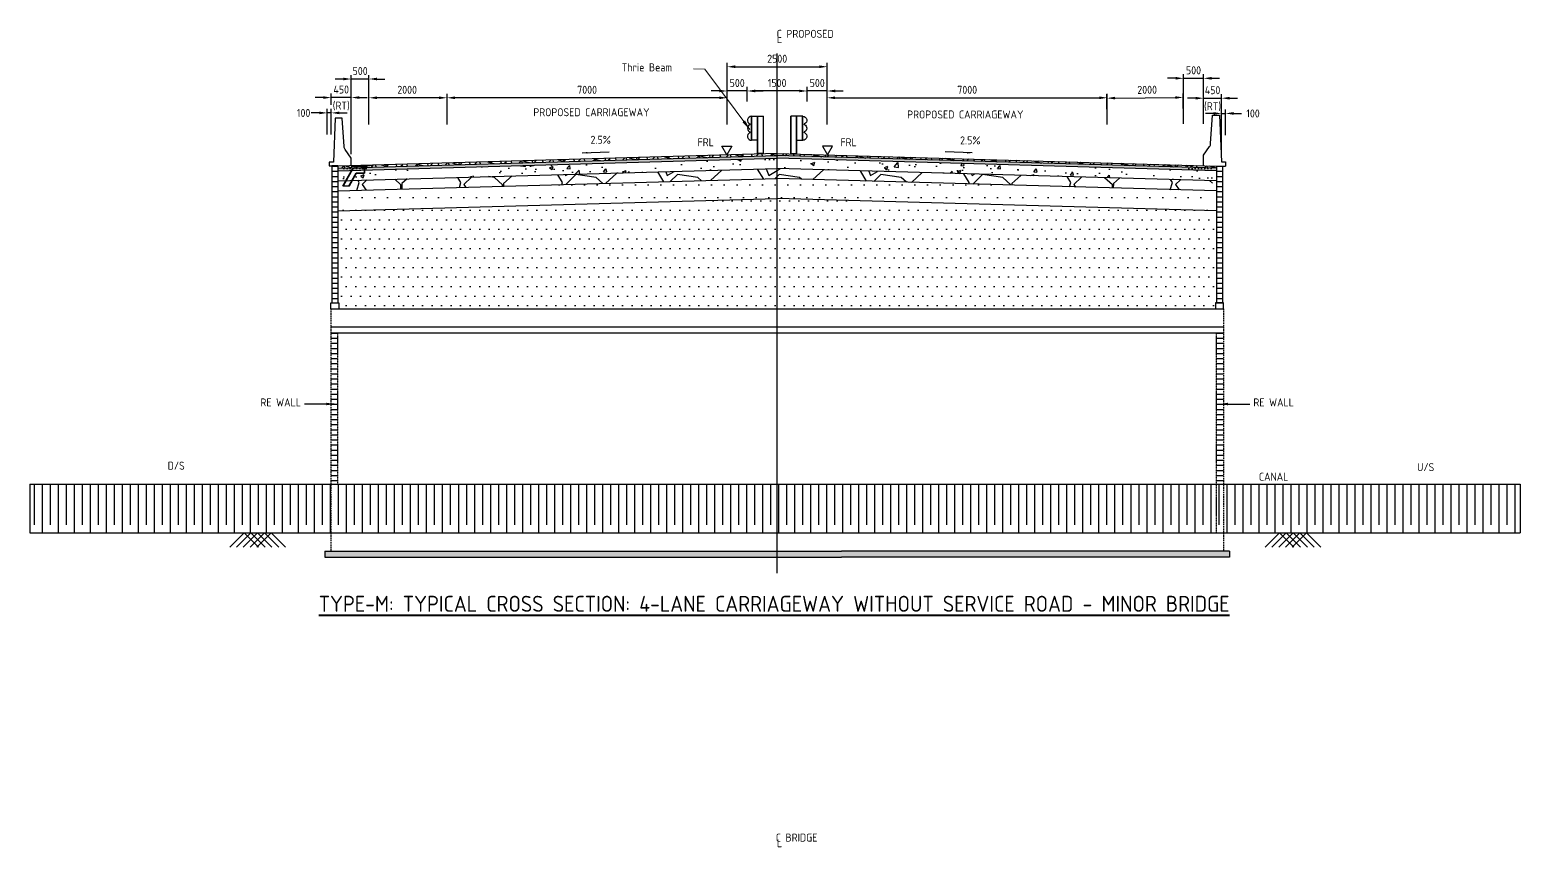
# Model space of a CAD drawing. Header units: millimetres. Extents: x 207528 to 778454, y -364692 to 101323.
# Drawn here: x 513221 to 550463, y -186195 to -165780 of the extents above; entities that cross this region are included whole.
import ezdxf
from ezdxf.enums import TextEntityAlignment as Align

# ---------------------------------------------------------------- set-up
doc = ezdxf.new("R2010")
doc.units = ezdxf.units.MM
for name, pattern in [('CENTER2', [28.575, 19.05, -3.175, 3.175, -3.175]), ('DASHED', [19.05, 12.7, -6.35]), ('HIDDEN', [0.375, 0.25, -0.125])]:
    doc.linetypes.add(name, pattern=pattern)
for name, color, linetype in [('BOX', 7, 'DASHED'), ('Dim', 253, 'Continuous'), ('Dimension', 253, 'Continuous'), ('hatch', 253, 'Continuous'), ('Structure 1', 7, 'Continuous'), ('Structure Main', 3, 'Continuous')]:
    doc.layers.add(name, color=color, linetype=linetype)
for name, color, linetype, lineweight in [('Structure', 7, 'Continuous', 30), ('Text large', 7, 'Continuous', 40), ('Text small', 1, 'Continuous', 20)]:
    doc.layers.add(name, color=color, linetype=linetype, lineweight=lineweight)
doc.styles.add('isocp 100', font='isocp.shx', dxfattribs={"height": 200})
doc.styles.add('ROMANS', font='romans')
doc.styles.add('S', font='romans.shx')
doc.styles.get("Standard").update_dxf_attribs({"font": 'arial.ttf'})
doc.dimstyles.new('ISOCP-150', dxfattribs={"dimtxt": 300, "dimasz": 300, "dimexe": 300, "dimexo": 300, "dimgap": 50, "dimtad": 1, "dimdec": 0, "dimtxsty": 'Standard', "dimcen": 1, "dimclrd": 35, "dimclre": 35, "dimclrt": 1, "dimadec": 0, "dimazin": 0, "dimtfac": 1, "dimtdec": 0, "dimtmove": 0, "dimatfit": 3, "dimfxl": 1, "dimlwd": 20, "dimlwe": 20, "dimarcsym": 0})
doc.dimstyles.new('NH30A_100', dxfattribs={"dimscale": 100, "dimtxt": 2, "dimasz": 2, "dimexe": 1, "dimexo": 1, "dimgap": 1, "dimtad": 1, "dimdec": 0, "dimdsep": 46, "dimtxsty": 'isocp 100', "dimcen": 0.5, "dimclrd": 47, "dimclre": 47, "dimclrt": 1, "dimadec": 0, "dimazin": 0, "dimtfac": 1, "dimtdec": 0, "dimtmove": 0, "dimatfit": 3, "dimfxl": 1, "dimtolj": 1, "dimtzin": 0, "dimarcsym": 0})
doc.dimstyles.new('PS', dxfattribs={"dimscale": 0, "dimtxt": 2, "dimasz": 2, "dimexe": 1, "dimexo": 1, "dimgap": 1, "dimtad": 1, "dimdec": 0, "dimzin": 0, "dimdsep": 46, "dimtxsty": 'ROMANS', "dimcen": 1, "dimdle": 1, "dimclrd": 1, "dimclre": 1, "dimclrt": 7, "dimadec": 0, "dimazin": 0, "dimtfac": 1, "dimtdec": 0, "dimtmove": 2, "dimatfit": 3, "dimfxl": 200, "dimtvp": 250, "dimtolj": 1, "dimtzin": 0, "dimarcsym": 0})
pattern_1 = [(45, (9398.8, -3341158.51), (-179.605122, 179.605122), []), (105, (9398.8, -3341158.51), (-245.34516, -65.740037), []), (165, (9398.8, -3341158.51), (-65.740037, -245.34516), [])]
pattern_2 = [(45, (456047.613, -236575.82), (42.426407, -4e-15), [25, -35]), (45, (456058.22, -236575.82), (42.426407, -4e-15), [10, -50]), (45, (456047.613, -236565.215), (42.426407, -4e-15), [10, -50])]
pattern_3 = [(50, (9398.8, -3341158.5), (910.92334, -79.69543), [95.25, -1047.75]), (355, (9398.8, -3341158.5), (-176.2171, 955.28423), [76.2, -838.20292]), (100.451445, (9474.7, -3341165.16), (734.70624, 875.58876), [80.95004, -890.45122]), (46.1842, (9398.8, -3340904.5), (1355.3952, -210.21164), [142.875, -1571.625]), (96.635558, (9511.7, -3340922), (1187.02067, 1237.1306), [121.4251, -1335.67804]), (351.18415, (9398.8, -3340904.5), (1187.0207, 1237.1306), [114.29984, -1257.29866]), (21, (9525.8, -3340968), (758.07196, -511.32599), [95.25, -1047.75]), (326, (9525.8, -3340968), (309.01014, 920.93983), [76.2, -838.2]), (71.451445, (9589, -3341010.6), (1067.0821, 409.61384), [80.95004, -890.4497]), (37.5, (9398.8, -3341158.5), (15.443016, 422.775194), [0, -828.04, 0, -850.9, 0, -841.375]), (7.5, (9398.8, -3341158.5), (334.09831, 500.902874), [0, -485.14, 0, -808.99, 0, -320.675]), (327.5, (9115.6, -3341158.5), (677.952976, -28.64372), [0, -317.5, 0, -990.6, 0, -1314.45]), (317.5, (8988.6, -3341158.5), (740.64591, 127.13246), [0, -412.75, 0, -657.86, 0, -933.45])]
pattern_4 = [(0, (457292.51, -155037.12), (39.6875, 79.375), [0, -79.375])]
pattern_5 = [(228.0127875, (11227.6, -3338618.51), (-20320.000002, -22859.999999), [341.7214, -33830.4836]), (184.969741, (10999, -3338872.51), (30479.999988, 2540.0001447), [586.4047, -58054.0489]), (132.510447, (10414.8, -3338923.31), (25400.000011, -27939.99999), [413.4815, -40934.7228]), (267.273689, (9424.2, -3339558.31), (2540.0000053, 50799.9999997), [534.0045, -52866.4374]), (292.833654, (9398.8, -3340091.71), (-12700.000001, 30479.9999996), [523.6337, -51839.8077]), (357.273689, (9602, -3340574.31), (-50799.9999997, 2540.0000053), [534.0045, -52866.4374]), (37.6942405, (10135.395, -3340599.71), (-33019.9999985, -25400.000002), [706.1937, -69913.1153]), (72.2553284, (10694.195, -3340167.91), (17780.0000048, 55879.9999985), [666.7195, -66005.2566]), (121.4295656, (10897.4, -3339532.91), (-20320.000003, 33019.9999982), [535.813, -53045.5457]), (175.236358, (10618, -3339075.71), (27940, -2540.000004), [611.7133, -29973.937]), (222.3974378, (10008.395, -3339024.914), (-30479.999999, -27940.000001), [791.078, -78316.7725]), (138.814075, (11938.8, -3339583.71), (-17779.999999, 15240.000001), [270.0045, -26730.5658]), (171.4692344, (11735.6, -3339405.91), (33020.000001, -5079.999994), [513.682, -50854.639]), (225, (11227.6, -3339329.7), (-4e-13, -2540), [359.2093, -3232.8931]), (203.19859, (11049.8, -3339024.9), (12700, 5080), [193.4413, -19150.6224]), (291.80141, (10872, -3339101.1), (-2540, 7620), [273.5656, -13404.753]), (30.963757, (10973.6, -3339355.1), (7620, 5080), [444.3197, -14366.2982]), (161.56505, (11354.6, -3339126.5), (5080, -2540), [321.2871, -7710.8981]), (16.3895403, (9398.8, -3339101.11), (25400, 7620), [450.088, -44558.8267]), (70.346176, (9830.6, -3338974.11), (-10160.000001, -27940), [377.599, -37382.2157]), (293.19859, (11354.6, -3338618.5), (-5080, 12700), [386.8801, -18957.1836]), (343.6104597, (11507, -3338974.11), (-25400.0000005, 7619.999998), [450.088, -44558.8267]), (339.443955, (9398.8, -3340675.9), (-12700, 5080), [434.0352, -21267.7343]), (294.7751406, (9805.2, -3340828.31), (-12700.000015, 27939.999993), [363.6721, -36003.5934]), (66.80141, (11380, -3341158.5), (5080, 12700), [386.8801, -18957.1836]), (17.3540246, (11532.4, -3340802.91), (-33019.999999, -10160.000002), [425.7827, -42152.376]), (69.443955, (10135.4, -3341158.5), (-5080, -12700), [217.0176, -21484.752]), (101.309932, (11227.6, -3341158.5), (-2540, 10160), [129.5146, -12821.995]), (165.963757, (11202.2, -3341031.5), (7620, -2540), [523.6337, -9949.0546]), (186.009006, (10694.2, -3340904.51), (25400, 2540.0000013), [485.267, -48041.3649]), (303.690068, (10973.6, -3339583.7), (-2540, 5080), [366.3239, -8791.7764]), (353.1572266, (11176.8, -3339888.51), (43180.0000003, -5079.9999977), [639.5568, -63316.009]), (60.945396, (11811.8, -3339964.71), (-10160, -17780), [261.5082, -25889.3923]), (90, (11938.8, -3339736), (-2540, 2540), [152.4, -2387.6]), (120.256437, (10643.4, -3340828.31), (10159.999999, -17780.000001), [352.867, -34933.9408]), (48.0127875, (10465.6, -3340523.51), (20320.000002, 22859.999999), [683.4429, -33488.7622]), (0, (10922.8, -3340015.5), (2540, 2540), [660.4, -1879.6]), (325.3048465, (11583.2, -3340015.51), (25400.00001, -17779.999986), [401.6096, -39759.3167]), (254.054604, (11913.4, -3340244.1), (-2540, -10160), [369.829, -18121.65]), (207.6459754, (11811.8, -3340599.71), (-48260.0000018, -25399.9999966), [602.1451, -59612.4644]), (175.4260787, (11278.4, -3340879.11), (-33020, 2540), [637.0295, -63065.8465])]
pattern_6 = [(0, (9398.8, -3341158.5), (158.75, 317.5), [0, -317.5])]

# ---------------------------------------------------------------- blocks, each defined once
blk = doc.blocks.new('*D584')
at = {"layer": 'Defpoints', "color": 0, "transparency": 16777216}
for p in [(523647, -167478), (523647, -168242), (530647, -168242)]:
    blk.add_point(p, dxfattribs=at)
at = {"layer": 'Text small', "color": 47, "lineweight": -2, "transparency": 16777216}
for p, q in [((523647, -168142), (523647, -167378)), ((530447, -167478), (523847, -167478)), ((530647, -168142), (530647, -167378))]:
    blk.add_line(p, q, dxfattribs=at)
at = {"layer": 'Text small', "color": 47, "transparency": 16777216}
for points in [[(523847, -167444), (523847, -167511), (523647, -167478)], [(530447, -167444), (530447, -167511), (530647, -167478)]]:
    blk.add_solid(points, dxfattribs=at)
at = {"layer": 'Text small', "color": 1, "transparency": 16777216, "insert": (527147, -167278), "char_height": 200, "attachment_point": 5, "style": 'isocp 100'}
blk.add_mtext('\\A1;7000', dxfattribs=at)
blk = doc.blocks.new('*D585')
at = {"layer": 'Defpoints', "color": 0, "transparency": 16777216}
for p in [(521696, -167478), (521696, -168242), (523647, -168242)]:
    blk.add_point(p, dxfattribs=at)
at = {"layer": 'Text small', "color": 47, "lineweight": -2, "transparency": 16777216}
for p, q in [((521696, -168142), (521696, -167378)), ((523447, -167478), (521896, -167478)), ((523647, -168142), (523647, -167378))]:
    blk.add_line(p, q, dxfattribs=at)
at = {"layer": 'Text small', "color": 47, "transparency": 16777216}
for points in [[(521896, -167444), (521896, -167511), (521696, -167478)], [(523447, -167444), (523447, -167511), (523647, -167478)]]:
    blk.add_solid(points, dxfattribs=at)
at = {"layer": 'Text small', "color": 1, "transparency": 16777216, "insert": (522650, -167278), "char_height": 200, "attachment_point": 5, "style": 'isocp 100'}
blk.add_mtext('\\A1;2000', dxfattribs=at)
blk = doc.blocks.new('*D577')
at = {"layer": 'Defpoints', "color": 0, "transparency": 16777216}
for p in [(521253, -167009), (521253, -168242, 1), (521696, -168242)]:
    blk.add_point(p, dxfattribs=at)
at = {"layer": 'Text small', "color": 47, "lineweight": -2, "transparency": 16777216}
for p, q in [((521053, -167009), (520853, -167009)), ((521253, -168142), (521253, -166909)), ((521696, -167009), (521253, -167009)), ((521696, -168142), (521696, -166909)), ((521896, -167009), (522096, -167009))]:
    blk.add_line(p, q, dxfattribs=at)
at = {"layer": 'Text small', "color": 47, "transparency": 16777216}
for points in [[(521053, -166975), (521053, -167042), (521253, -167009)], [(521896, -166975), (521896, -167042), (521696, -167009)]]:
    blk.add_solid(points, dxfattribs=at)
at = {"layer": 'Text small', "color": 1, "transparency": 16777216, "insert": (521475, -166809), "char_height": 200, "attachment_point": 5, "style": 'isocp 100'}
blk.add_mtext('\\A1;500', dxfattribs=at)
blk = doc.blocks.new('*D578')
at = {"layer": 'Defpoints', "color": 0, "transparency": 16777216}
for p in [(533147, -166702), (530647, -167373), (533147, -167373)]:
    blk.add_point(p, dxfattribs=at)
at = {"layer": 'Text small', "color": 47, "lineweight": -2, "transparency": 16777216}
for p, q in [((530647, -167273), (530647, -166602)), ((530847, -166702), (532947, -166702)), ((533147, -167273), (533147, -166602))]:
    blk.add_line(p, q, dxfattribs=at)
at = {"layer": 'Text small', "color": 47, "transparency": 16777216}
for points in [[(530847, -166668), (530847, -166735), (530647, -166702)], [(532947, -166668), (532947, -166735), (533147, -166702)]]:
    blk.add_solid(points, dxfattribs=at)
at = {"layer": 'Text small', "color": 1, "transparency": 16777216, "insert": (531897, -166502), "char_height": 200, "attachment_point": 5, "style": 'isocp 100'}
blk.add_mtext('\\A1;2500', dxfattribs=at)
blk = doc.blocks.new('*D579')
at = {"layer": 'Defpoints', "color": 0, "transparency": 16777216}
for p in [(532647, -167308), (532647, -167671), (533147, -167671)]:
    blk.add_point(p, dxfattribs=at)
at = {"layer": 'Text small', "color": 47, "lineweight": -2, "transparency": 16777216}
for p, q in [((532647, -167571), (532647, -167208)), ((533147, -167571), (533147, -167208)), ((532447, -167308), (532247, -167308)), ((533147, -167308), (532647, -167308)), ((533347, -167308), (533547, -167308))]:
    blk.add_line(p, q, dxfattribs=at)
at = {"layer": 'Text small', "color": 47, "transparency": 16777216}
for points in [[(532447, -167274), (532447, -167341), (532647, -167308)], [(533347, -167274), (533347, -167341), (533147, -167308)]]:
    blk.add_solid(points, dxfattribs=at)
at = {"layer": 'Text small', "color": 1, "transparency": 16777216, "insert": (532897, -167108), "char_height": 200, "attachment_point": 5, "style": 'isocp 100'}
blk.add_mtext('\\A1;500', dxfattribs=at)
blk = doc.blocks.new('EF')
for points in [[(1904820, 49581), (1904820, 50181)], [(1904820, 49781), (1904820, 50181)], [(1904820, 50181), (1905120, 50181)], [(1904825, 49581), (1904825, 50181)], [(1904825, 49781), (1904825, 50181)], [(1904970, 49251), (1904970, 50181)], [(1904975, 49251), (1904975, 50181)], [(1905115, 49251), (1905115, 50181)], [(1905120, 49251), (1905120, 50181)], [(1904970, 49581), (1904820, 49581)], [(1905120, 49251), (1904970, 49251)]]:
    blk.add_lwpolyline(points)
for centre, radius, start, end in [((1904820, 50081), 100, 90, 245.38), ((1904820, 49881), 100, 114.62, 245.38), ((1904774, 49981), 10, 294.62, 65.38), ((1904820, 49681), 100, 114.62, 270), ((1904774, 49781), 10, 294.62, 65.38)]:
    blk.add_arc(centre, radius, start, end)
blk = doc.blocks.new('*D580')
at = {"layer": 'Defpoints', "color": 0, "transparency": 16777216}
for p in [(530647, -167308), (530647, -167671), (531147, -167671)]:
    blk.add_point(p, dxfattribs=at)
at = {"layer": 'Text small', "color": 47, "lineweight": -2, "transparency": 16777216}
for p, q in [((530647, -167571), (530647, -167208)), ((531147, -167571), (531147, -167208)), ((530447, -167308), (530247, -167308)), ((531147, -167308), (530647, -167308)), ((531347, -167308), (531547, -167308))]:
    blk.add_line(p, q, dxfattribs=at)
at = {"layer": 'Text small', "color": 47, "transparency": 16777216}
for points in [[(530447, -167274), (530447, -167341), (530647, -167308)], [(531347, -167274), (531347, -167341), (531147, -167308)]]:
    blk.add_solid(points, dxfattribs=at)
at = {"layer": 'Text small', "color": 1, "transparency": 16777216, "insert": (530897, -167108), "char_height": 200, "attachment_point": 5, "style": 'isocp 100'}
blk.add_mtext('\\A1;500', dxfattribs=at)
blk = doc.blocks.new('*D581')
at = {"layer": 'Defpoints', "color": 0, "transparency": 16777216}
for p in [(531147, -167307), (531147, -167670), (532647, -167671)]:
    blk.add_point(p, dxfattribs=at)
at = {"layer": 'Text small', "color": 47, "lineweight": -2, "transparency": 16777216}
for p, q in [((531147, -167570), (531147, -167207)), ((532647, -167571), (532647, -167208)), ((532447, -167308), (531347, -167307))]:
    blk.add_line(p, q, dxfattribs=at)
at = {"layer": 'Text small', "color": 47, "transparency": 16777216}
for points in [[(531347, -167274), (531347, -167341), (531147, -167307)], [(532447, -167274), (532447, -167341), (532647, -167308)]]:
    blk.add_solid(points, dxfattribs=at)
at = {"layer": 'Text small', "color": 1, "transparency": 16777216, "insert": (531896, -167108), "char_height": 200, "attachment_point": 5, "rotation": 359.9727, "style": 'isocp 100'}
blk.add_mtext('\\A1;1500', dxfattribs=at)
blk = doc.blocks.new('*D582')
at = {"layer": 'Defpoints', "color": 0, "transparency": 16777216}
for p in [(540145, -167478), (533145, -168242), (540145, -168242)]:
    blk.add_point(p, dxfattribs=at)
at = {"layer": 'Text small', "color": 47, "lineweight": -2, "transparency": 16777216}
for p, q in [((533145, -168142), (533145, -167378)), ((533345, -167478), (539945, -167478)), ((540145, -168142), (540145, -167378))]:
    blk.add_line(p, q, dxfattribs=at)
at = {"layer": 'Text small', "color": 47, "transparency": 16777216}
for points in [[(533345, -167444), (533345, -167511), (533145, -167478)], [(539945, -167444), (539945, -167511), (540145, -167478)]]:
    blk.add_solid(points, dxfattribs=at)
at = {"layer": 'Text small', "color": 1, "transparency": 16777216, "insert": (536645, -167278), "char_height": 200, "attachment_point": 5, "style": 'isocp 100'}
blk.add_mtext('\\A1;7000', dxfattribs=at)
blk = doc.blocks.new('*D583')
at = {"layer": 'Defpoints', "color": 0, "transparency": 16777216}
for p in [(542042, -167469), (540145, -168242), (542050, -168225)]:
    blk.add_point(p, dxfattribs=at)
at = {"layer": 'Text small', "color": 47, "lineweight": -2, "transparency": 16777216}
for p, q in [((540144, -168142), (540137, -167387)), ((540338, -167485), (541842, -167471)), ((542049, -168125), (542041, -167369))]:
    blk.add_line(p, q, dxfattribs=at)
at = {"layer": 'Text small', "color": 47, "transparency": 16777216}
for points in [[(540338, -167452), (540338, -167519), (540138, -167487)], [(541842, -167438), (541843, -167504), (542042, -167469)]]:
    blk.add_solid(points, dxfattribs=at)
at = {"layer": 'Text small', "color": 1, "transparency": 16777216, "insert": (541141, -167278), "char_height": 200, "attachment_point": 5, "rotation": 0.5404, "style": 'isocp 100'}
blk.add_mtext('\\A1;2000', dxfattribs=at)
blk = doc.blocks.new('*D598')
at = {"layer": 'Defpoints', "color": 0, "transparency": 16777216}
for p in [(542551, -166991), (542050, -168225), (542551, -168225)]:
    blk.add_point(p, dxfattribs=at)
at = {"layer": 'Text small', "color": 47, "lineweight": -2, "transparency": 16777216}
for p, q in [((541850, -166991), (541650, -166991)), ((542050, -168125), (542050, -166891)), ((542050, -166991), (542551, -166991)), ((542551, -168125), (542551, -166891)), ((542751, -166991), (542951, -166991))]:
    blk.add_line(p, q, dxfattribs=at)
at = {"layer": 'Text small', "color": 47, "transparency": 16777216}
for points in [[(541850, -166957), (541850, -167024), (542050, -166991)], [(542751, -166957), (542751, -167024), (542551, -166991)]]:
    blk.add_solid(points, dxfattribs=at)
at = {"layer": 'Text small', "color": 1, "transparency": 16777216, "insert": (542300, -166791), "char_height": 200, "attachment_point": 5, "style": 'isocp 100'}
blk.add_mtext('\\A1;500', dxfattribs=at)
blk = doc.blocks.new('*D789')
at = {"layer": 'Defpoints', "color": 0, "transparency": 16777216}
for p in [(543000, -167488), (542551, -167935), (543000, -169071)]:
    blk.add_point(p, dxfattribs=at)
at = {"layer": 'Text small', "color": 47, "lineweight": -2, "transparency": 16777216}
for p, q in [((542351, -167488), (542151, -167488)), ((542551, -167835), (542551, -167388)), ((542551, -167488), (543000, -167488)), ((543000, -168971), (543000, -167388)), ((543200, -167488), (543400, -167488))]:
    blk.add_line(p, q, dxfattribs=at)
at = {"layer": 'Text small', "color": 47, "transparency": 16777216}
for points in [[(542351, -167455), (542351, -167522), (542551, -167488)], [(543200, -167455), (543200, -167522), (543000, -167488)]]:
    blk.add_solid(points, dxfattribs=at)
at = {"layer": 'Text small', "color": 1, "transparency": 16777216, "char_height": 200, "attachment_point": 5, "style": 'isocp 100'}
for s, insert in [('\\A1;450', (542776, -167288)), ('\\A1;(RT)', (542776, -167698))]:
    blk.add_mtext(s, dxfattribs=dict(at, insert=insert))
blk = doc.blocks.new('*D794')
at = {"layer": 'Defpoints', "color": 0, "transparency": 16777216}
for p in [(520753, -167472), (520753, -167755), (521253, -168988, -1)]:
    blk.add_point(p, dxfattribs=at)
at = {"layer": 'Text small', "color": 47, "lineweight": -2, "transparency": 16777216}
for p, q in [((520553, -167472), (520353, -167472)), ((520753, -167655), (520753, -167372)), ((521253, -167472), (520753, -167472)), ((521253, -168888), (521253, -167372)), ((521453, -167472), (521653, -167472))]:
    blk.add_line(p, q, dxfattribs=at)
at = {"layer": 'Text small', "color": 47, "transparency": 16777216}
for points in [[(520553, -167439), (520553, -167505), (520753, -167472)], [(521453, -167439), (521453, -167505), (521253, -167472)]]:
    blk.add_solid(points, dxfattribs=at)
at = {"layer": 'Text small', "color": 1, "transparency": 16777216, "char_height": 200, "attachment_point": 5, "style": 'isocp 100'}
for s, insert in [('\\A1;450', (521003, -167272)), ('\\A1;(RT)', (521003, -167682))]:
    blk.add_mtext(s, dxfattribs=dict(at, insert=insert))
blk = doc.blocks.new('*D795')
at = {"layer": 'Defpoints', "color": 0, "transparency": 16777216}
for p in [(520654, -167855), (520654, -168496), (520753, -168496)]:
    blk.add_point(p, dxfattribs=at)
at = {"layer": 'Text small', "color": 47, "lineweight": -2, "transparency": 16777216}
for p, q in [((520454, -167855), (520254, -167855)), ((520654, -168396), (520654, -167755)), ((520753, -167855), (520654, -167855)), ((520753, -168396), (520753, -167755)), ((520953, -167855), (521153, -167855))]:
    blk.add_line(p, q, dxfattribs=at)
at = {"layer": 'Text small', "color": 47, "transparency": 16777216}
for points in [[(520454, -167822), (520454, -167888), (520654, -167855)], [(520953, -167822), (520953, -167888), (520753, -167855)]]:
    blk.add_solid(points, dxfattribs=at)
at = {"layer": 'Text small', "color": 1, "transparency": 16777216, "insert": (519778, -167855), "char_height": 200, "attachment_point": 5, "style": 'isocp 100'}
blk.add_mtext('\\A1;     100', dxfattribs=at)
blk = doc.blocks.new('*D796')
at = {"layer": 'Defpoints', "color": 0, "transparency": 16777216}
for p in [(543101, -167868), (543000, -168510), (543100, -168510)]:
    blk.add_point(p, dxfattribs=at)
at = {"layer": 'Text small', "color": 47, "lineweight": -2, "transparency": 16777216}
for p, q in [((542801, -167868), (542601, -167868)), ((543000, -168410), (543001, -167768)), ((543001, -167868), (543101, -167868)), ((543100, -168410), (543101, -167768)), ((543301, -167869), (543501, -167869))]:
    blk.add_line(p, q, dxfattribs=at)
at = {"layer": 'Text small', "color": 47, "transparency": 16777216}
for points in [[(542801, -167835), (542801, -167901), (543001, -167868)], [(543301, -167835), (543301, -167902), (543101, -167868)]]:
    blk.add_solid(points, dxfattribs=at)
at = {"layer": 'Text small', "color": 1, "transparency": 16777216, "insert": (543501, -167869), "char_height": 200, "attachment_point": 5, "rotation": 359.9324, "style": 'isocp 100'}
blk.add_mtext('\\A1;     100', dxfattribs=at)

msp = doc.modelspace()

# ---------------------------------------------------------------- hatches: boundary and pattern name
h = msp.add_hatch()
h.set_pattern_fill('GOST_GLASS', color=41, scale=5)
h.set_pattern_definition(pattern_2)
h.paths.add_polyline_path([(531896, -168989.1), (531896, -168918.9), (520919.5, -169231.7), (520919.5, -169301.1)])
h = msp.add_hatch()
h.set_pattern_fill('GOST_GLASS', color=41, scale=5)
h.set_pattern_definition(pattern_2)
h.paths.add_polyline_path([(531896, -168989.1), (531896, -168918.9), (542872.5, -169232.9), (542872.5, -169302.2)])
at = {"ltscale": 0.1}
h = msp.add_hatch(dxfattribs=at)
h.set_pattern_fill('LINE', color=256, scale=40, style=0)
h.set_pattern_definition([(0, (458692.51, -90953.74), (0, 127), [])])
h.paths.add_polyline_path([(520769.5, -169178), (520769.5, -172606.9), (520919.5, -172583.5), (520919.5, -169178)])
h.paths.add_polyline_path([(520769.5, -172606.9), (520769.5, -172595.2), (520919.5, -172595.2), (520919.5, -172583.5)])
h = msp.add_hatch(dxfattribs=at)
h.set_pattern_fill('LINE', color=256, scale=40, style=0)
h.set_pattern_definition([(0, (458792.51, -90953.74), (0, 127), [])])
h.paths.add_polyline_path([(542872.5, -174538.5), (542872.5, -172595.2), (543022.5, -172595.2), (543022.5, -174561.8)], flags=17)
h.paths.add_polyline_path([(542872.5, -169178), (542872.5, -174538.5), (543022.5, -174561.8), (543022.5, -169178)])
h = msp.add_hatch(dxfattribs=at)
h.set_pattern_fill('LINE', color=256, scale=40, style=0)
h.paths.add_polyline_path([(520913.5, -173345.2), (520744.5, -173345.2), (520744.5, -177128.5), (520913.5, -177128.5)])
h = msp.add_hatch(dxfattribs=at)
h.set_pattern_fill('LINE', color=256, scale=40, style=0)
h.paths.add_polyline_path([(543047.5, -173345.2), (542865.4, -173345.2), (542865.4, -177128.5), (543047.5, -177128.5)])
at = {"layer": 'Dim'}
h = msp.add_hatch(dxfattribs=at)
h.set_pattern_fill('AR-CONC', color=256, scale=5)
h.set_pattern_definition(pattern_3)
h.paths.add_polyline_path([(531896, -168989.1), (521019.5, -169301.3), (521019.5, -169473), (521019.5, -169548.1), (531895.4, -169246.6)])
h = msp.add_hatch(dxfattribs=at)
h.set_pattern_fill('AR-CONC', color=256, scale=5)
h.set_pattern_definition(pattern_3)
h.paths.add_polyline_path([(531896, -168989.1), (542772.5, -169301.3), (542772.5, -169473), (542772.5, -169548.1), (531896.6, -169246.6)])
at = {"layer": 'hatch'}
h = msp.add_hatch(dxfattribs=at)
h.set_pattern_fill('NET3', color=256, scale=80, angle=45)
h.set_pattern_definition(pattern_1)
h.paths.add_polyline_path([(531895.3, -168918.7), (531896.7, -168868.9), (520919.5, -169187.3), (520919.3, -169232)])
h = msp.add_hatch(dxfattribs=at)
h.set_pattern_fill('NET3', color=256, scale=80, angle=45)
h.set_pattern_definition(pattern_1)
h.paths.add_polyline_path([(531896.7, -168918.7), (531895.3, -168868.9), (542872.5, -169182.1), (542872.5, -169232.5)])
h = msp.add_hatch(dxfattribs=at)
h.set_pattern_fill('DOTS', scale=50)
h.set_pattern_definition(pattern_4)
h.paths.add_polyline_path([(521646, -169164), (520769.8, -169178), (521019.5, -169184), (521019.5, -169312.8), (521646.6, -169283.2)])
h = msp.add_hatch(dxfattribs=at)
h.set_pattern_fill('GRAVEL', color=11, scale=100)
h.set_pattern_definition(pattern_5)
h.paths.add_polyline_path([(531895.4, -169496.6), (531895.4, -169246.6), (521019.5, -169548.1), (521019.5, -169668), (521019.5, -169802.2)])
h = msp.add_hatch(dxfattribs=at)
h.set_pattern_fill('GRAVEL', color=11, scale=100)
h.set_pattern_definition(pattern_5)
h.paths.add_polyline_path([(531896.6, -169496.6), (531896.6, -169246.6), (542772.5, -169548.1), (542772.5, -169668), (542772.5, -169802.2)])
h = msp.add_hatch(dxfattribs=at)
h.set_pattern_fill('DOTS', scale=50)
h.set_pattern_definition(pattern_4)
h.paths.add_polyline_path([(542146, -169164), (543022.2, -169178), (542772.5, -169184), (542772.5, -169312.8), (542145.4, -169283.2)])
h = msp.add_hatch(dxfattribs=at)
h.set_pattern_fill('DOTS', color=25, scale=200)
h.set_pattern_definition(pattern_6)
h.paths.add_polyline_path([(531895.4, -169496.6), (521019.5, -169802.2), (521019.5, -170302.3), (531895.4, -169996.8)])
h = msp.add_hatch(dxfattribs=at)
h.set_pattern_fill('DOTS', color=25, scale=200)
h.set_pattern_definition(pattern_6)
h.paths.add_polyline_path([(531896.6, -169496.6), (542772.5, -169802.2), (542772.5, -170302.3), (531896.6, -169996.8)])
h = msp.add_hatch(dxfattribs=at)
h.set_pattern_fill('DOTS', color=256, scale=150)
h.set_pattern_definition([(0, (9398.8, -3341158.51), (119.0625, 238.125), [0, -238.125])])
h.paths.add_polyline_path([(542872.5, -170302.3), (531896, -169996.8), (520919.5, -170302.3), (520919.5, -172745.2), (542872.5, -172745.2)])
h = msp.add_hatch(dxfattribs=at)
h.set_pattern_fill('AR-CONC', color=256, scale=2, style=0)
h.set_pattern_definition([(50, (9398.8, -3341158.5), (364.369338, -31.87817), [38.1, -419.1]), (355, (9398.8, -3341158.5), (-70.486843, 382.11369), [30.48, -335.28117]), (100.451445, (9429.16, -3341161.17), (293.882494, 350.235504), [32.380018, -356.18049]), (46.1842, (9398.8, -3341056.9), (542.15808, -84.084656), [57.15, -628.65]), (96.635558, (9444, -3341063.9), (474.80827, 494.85225), [48.57005, -534.27122]), (351.184151, (9398.8, -3341056.9), (474.80827, 494.85225), [45.71993, -502.91946]), (21, (9449.6, -3341082.3), (303.228783, -204.530396), [38.1, -419.1]), (326, (9449.6, -3341082.3), (123.604057, 368.375932), [30.48, -335.28]), (71.451445, (9474.86, -3341099.36), (426.83284, 163.845538), [32.380018, -356.179875]), (37.5, (9398.8, -3341158.51), (6.1772065, 169.110078), [0, -331.216, 0, -340.36, 0, -336.55]), (7.5, (9398.8, -3341158.51), (133.639325, 200.36115), [0, -194.056, 0, -323.596, 0, -128.27]), (327.5, (9285.51, -3341158.51), (271.1811903, -11.457488), [0, -127, 0, -396.24, 0, -525.78]), (317.5, (9234.7, -3341158.51), (296.258363, 50.852982), [0, -165.1, 0, -263.144, 0, -373.38])])
h.paths.add_polyline_path([(543197.5, -178797.4), (533505, -178797.4), (533505, -178947.4), (543197.5, -178947.4)])
h.paths.add_polyline_path([(533505, -178797.4), (520594.5, -178797.4), (520594.5, -178947.4), (533505, -178947.4)])

# ---------------------------------------------------------------- linework, layer by layer
at = {"color": 1, "linetype": 'CENTER2', "ltscale": 0.5}
msp.add_lwpolyline([(531896, -179350.9), (531896, -166368.1)], dxfattribs=at)
at = {"color": 4}
for points in [[(530512.4, -168684.6), (530766.6, -168684.6), (530639.5, -168904.7)], [(533279.5, -168684.6), (533025.3, -168684.6), (533152.4, -168904.7)]]:
    msp.add_lwpolyline(points, close=True, dxfattribs=at)
at = {"layer": 'BOX', "ltscale": 3}
for p, q in [((520744.5, -172745.2), (520744.5, -178797.4)), ((543047.5, -172745.2), (543047.5, -178797.4))]:
    msp.add_line(p, q, dxfattribs=at)
at = {"layer": 'Dim', "linetype": 'HIDDEN'}
for p, q in [((520913.5, -173345.2), (520913.5, -177128.5)), ((542865.4, -173345.2), (542865.4, -178347.4))]:
    msp.add_line(p, q, dxfattribs=at)
at = {"layer": 'Dim'}
for points in [[(520919.5, -169178), (520769.5, -169178)], [(542146, -169164), (542146, -169214)]]:
    msp.add_lwpolyline(points, dxfattribs=at)
at = {"layer": 'hatch'}
for p, q in [((513329.3, -177128.5), (513329.3, -178140.3)), ((513529.3, -177128.5), (513529.3, -178347.4)), ((513729.3, -177128.5), (513729.3, -178140.2)), ((513929.3, -177128.5), (513929.3, -178347.4)), ((514129.3, -177128.5), (514129.3, -178140.2)), ((514329.3, -177128.5), (514329.3, -178347.4)), ((514529.3, -177128.5), (514529.3, -178140.2)), ((514729.3, -177128.5), (514729.3, -178347.4)), ((514929.3, -177128.5), (514929.3, -178140.2)), ((515129.3, -177128.5), (515129.3, -178347.4)), ((515329.3, -177128.5), (515329.3, -178140.2)), ((515529.3, -177128.5), (515529.3, -178347.4)), ((515729.3, -177128.5), (515729.3, -178140.2)), ((515929.3, -177128.5), (515929.3, -178347.4)), ((516129.3, -177128.5), (516129.3, -178140.2)), ((516329.3, -177128.5), (516329.3, -178347.4)), ((516529.3, -177128.5), (516529.3, -178140.2)), ((516729.3, -177128.5), (516729.3, -178347.4)), ((516929.3, -177128.5), (516929.3, -178140.2)), ((517129.3, -177128.5), (517129.3, -178347.4)), ((517329.3, -177128.5), (517329.3, -178140.2)), ((517529.3, -177128.5), (517529.3, -178347.4)), ((517729.3, -177128.5), (517729.3, -178140.2)), ((517929.3, -177128.5), (517929.3, -178347.4)), ((518129.3, -177128.5), (518129.3, -178140.2)), ((518329.3, -177128.5), (518329.3, -178347.4)), ((518529.3, -177128.5), (518529.3, -178140.2)), ((518729.3, -177128.5), (518729.3, -178347.4)), ((518929.3, -177128.5), (518929.3, -178140.2)), ((519129.3, -177128.5), (519129.3, -178347.4)), ((519329.3, -177128.5), (519329.3, -178140.2)), ((519529.3, -177128.5), (519529.3, -178347.4)), ((519729.3, -177128.5), (519729.3, -178140.2)), ((519929.3, -177128.5), (519929.3, -178347.4)), ((520129.3, -177128.5), (520129.3, -178140.2)), ((520329.3, -177128.5), (520329.3, -178347.4)), ((520529.3, -177128.5), (520529.3, -178140.2)), ((520529.3, -177128.5), (520529.3, -178140.2)), ((520729.3, -177128.5), (520729.3, -178347.4)), ((520729.3, -177128.5), (520729.3, -178347.4)), ((520929.3, -177128.5), (520929.3, -178140.2)), ((521129.3, -177128.5), (521129.3, -178347.4)), ((521329.3, -177128.5), (521329.3, -178140.2)), ((521529.3, -177128.5), (521529.3, -178347.4)), ((521729.3, -177128.5), (521729.3, -178140.2)), ((521929.3, -177128.5), (521929.3, -178347.4)), ((522129.3, -177128.5), (522129.3, -178140.2)), ((522329.3, -177128.5), (522329.3, -178347.4)), ((522529.3, -177128.5), (522529.3, -178140.2)), ((522729.3, -177128.5), (522729.3, -178347.4)), ((522929.3, -177128.5), (522929.3, -178140.2)), ((523129.3, -177128.5), (523129.3, -178347.4)), ((523329.3, -177128.5), (523329.3, -178140.2)), ((523529.3, -177128.5), (523529.3, -178347.4)), ((523729.3, -177128.5), (523729.3, -178140.2)), ((523929.3, -177128.5), (523929.3, -178347.4)), ((524129.3, -177128.5), (524129.3, -178140.2)), ((524329.3, -177128.5), (524329.3, -178347.4)), ((524529.3, -177128.5), (524529.3, -178140.2)), ((524729.3, -177128.5), (524729.3, -178347.4)), ((524929.3, -177128.5), (524929.3, -178140.2)), ((525129.3, -177128.5), (525129.3, -178347.4)), ((525329.3, -177128.5), (525329.3, -178140.2)), ((525529.3, -177128.5), (525529.3, -178347.4)), ((525729.3, -177128.5), (525729.3, -178140.2)), ((525929.3, -177128.5), (525929.3, -178347.4)), ((526129.3, -177128.5), (526129.3, -178140.2)), ((526329.3, -177128.5), (526329.3, -178347.4)), ((526529.3, -177128.5), (526529.3, -178140.2)), ((526729.3, -177128.5), (526729.3, -178347.4)), ((526929.3, -177128.5), (526929.3, -178140.2)), ((527129.3, -177128.5), (527129.3, -178347.4)), ((527329.3, -177128.5), (527329.3, -178140.2)), ((527329.3, -177128.5), (527329.3, -178140.2)), ((527529.3, -177128.5), (527529.3, -178347.4)), ((527729.3, -177128.5), (527729.3, -178140.2)), ((527929.3, -177128.5), (527929.3, -178347.4)), ((528129.3, -177128.5), (528129.3, -178140.2)), ((528329.3, -177128.5), (528329.3, -178347.4)), ((528529.3, -177128.5), (528529.3, -178140.2)), ((528729.3, -177128.5), (528729.3, -178347.4)), ((528929.3, -177128.5), (528929.3, -178140.2)), ((529129.3, -177128.5), (529129.3, -178347.4)), ((529329.3, -177128.5), (529329.3, -178140.2)), ((529529.3, -177128.5), (529529.3, -178347.4)), ((529729.3, -177128.5), (529729.3, -178140.2)), ((529929.3, -177128.5), (529929.3, -178347.4)), ((530129.3, -177128.5), (530129.3, -178140.2)), ((530329.3, -177128.5), (530329.3, -178347.4)), ((530529.3, -177128.5), (530529.3, -178140.2)), ((530729.3, -177128.5), (530729.3, -178347.4)), ((530929.3, -177128.5), (530929.3, -178140.2)), ((531129.3, -177128.5), (531129.3, -178347.4)), ((531329.3, -177128.5), (531329.3, -178140.2)), ((531529.3, -177128.5), (531529.3, -178347.4)), ((531729.3, -177128.5), (531729.3, -178140.2)), ((531929.3, -177128.5), (531929.3, -178347.4)), ((532129.3, -177128.5), (532129.3, -178140.2)), ((532329.3, -177128.5), (532329.3, -178347.4)), ((532529.3, -177128.5), (532529.3, -178140.2)), ((532729.3, -177128.5), (532729.3, -178347.4)), ((532929.3, -177128.5), (532929.3, -178140.2)), ((533129.3, -177128.5), (533129.3, -178347.4)), ((533329.3, -177128.5), (533329.3, -178140.2)), ((533529.3, -177128.5), (533529.3, -178347.4)), ((533729.3, -177128.5), (533729.3, -178140.2)), ((533929.3, -177128.5), (533929.3, -178347.4)), ((534129.3, -177128.5), (534129.3, -178140.2)), ((534129.3, -177128.5), (534129.3, -178140.2)), ((534329.3, -177128.5), (534329.3, -178347.4)), ((534529.3, -177128.5), (534529.3, -178140.2)), ((534729.3, -177128.5), (534729.3, -178347.4)), ((534929.3, -177128.5), (534929.3, -178140.2)), ((535129.3, -177128.5), (535129.3, -178347.4)), ((535329.3, -177128.5), (535329.3, -178140.2)), ((535529.3, -177128.5), (535529.3, -178347.4)), ((535729.3, -177128.5), (535729.3, -178140.2)), ((535929.3, -177128.5), (535929.3, -178347.4)), ((536129.3, -177128.5), (536129.3, -178140.2)), ((536329.3, -177128.5), (536329.3, -178347.4)), ((536529.3, -177128.5), (536529.3, -178140.2)), ((536729.3, -177128.5), (536729.3, -178347.4)), ((536929.3, -177128.5), (536929.3, -178140.2)), ((537129.3, -177128.5), (537129.3, -178347.4)), ((537329.3, -177128.5), (537329.3, -178140.2)), ((537529.3, -177128.5), (537529.3, -178347.4)), ((537729.3, -177128.5), (537729.3, -178140.2)), ((537929.3, -177128.5), (537929.3, -178347.4)), ((538129.3, -177128.5), (538129.3, -178140.2)), ((538329.3, -177128.5), (538329.3, -178347.4)), ((538529.3, -177128.5), (538529.3, -178140.2)), ((538729.3, -177128.5), (538729.3, -178347.4)), ((538929.3, -177128.5), (538929.3, -178140.2)), ((539129.3, -177128.5), (539129.3, -178347.4)), ((539329.3, -177128.5), (539329.3, -178140.2)), ((539529.3, -177128.5), (539529.3, -178347.4)), ((539729.3, -177128.5), (539729.3, -178140.2)), ((539929.3, -177128.5), (539929.3, -178347.4)), ((540129.3, -177128.5), (540129.3, -178140.2)), ((540329.3, -177128.5), (540329.3, -178347.4)), ((540529.3, -177128.5), (540529.3, -178140.2)), ((540729.3, -177128.5), (540729.3, -178347.4)), ((540929.3, -177128.5), (540929.3, -178140.2)), ((540929.3, -177128.5), (540929.3, -178140.2)), ((541129.3, -177128.5), (541129.3, -178347.4)), ((541329.3, -177128.5), (541329.3, -178140.2)), ((541529.3, -177128.5), (541529.3, -178347.4)), ((541729.3, -177128.5), (541729.3, -178140.2)), ((541929.3, -177128.5), (541929.3, -178347.4)), ((542129.3, -177128.5), (542129.3, -178140.2)), ((542329.3, -177128.5), (542329.3, -178347.4)), ((542529.3, -177128.5), (542529.3, -178140.2)), ((542729.3, -177128.5), (542729.3, -178347.4)), ((542929.3, -177128.5), (542929.3, -178140.2)), ((543129.3, -177128.5), (543129.3, -178347.4)), ((543329.3, -177128.5), (543329.3, -178140.2)), ((543529.3, -177128.5), (543529.3, -178347.4)), ((543729.3, -177128.5), (543729.3, -178140.2)), ((543929.3, -177128.5), (543929.3, -178347.4)), ((544129.3, -177128.5), (544129.3, -178140.2)), ((544329.3, -177128.5), (544329.3, -178347.4)), ((544529.3, -177128.5), (544529.3, -178140.2)), ((544729.3, -177128.5), (544729.3, -178347.4)), ((544929.3, -177128.5), (544929.3, -178140.2)), ((545129.3, -177128.5), (545129.3, -178347.4)), ((545329.3, -177128.5), (545329.3, -178140.2)), ((545529.3, -177128.5), (545529.3, -178347.4)), ((545729.3, -177128.5), (545729.3, -178140.2)), ((545929.3, -177128.5), (545929.3, -178347.4)), ((546129.3, -177128.5), (546129.3, -178140.2)), ((546329.3, -177128.5), (546329.3, -178347.4)), ((546529.3, -177128.5), (546529.3, -178140.2)), ((546729.3, -177128.5), (546729.3, -178347.4)), ((546929.3, -177128.5), (546929.3, -178140.2)), ((547129.3, -177128.5), (547129.3, -178347.4)), ((547329.3, -177128.5), (547329.3, -178140.2)), ((547529.3, -177128.5), (547529.3, -178347.4)), ((547729.3, -177128.5), (547729.3, -178140.2)), ((547729.3, -177128.5), (547729.3, -178140.2)), ((547929.3, -177128.5), (547929.3, -178347.4)), ((548129.3, -177128.5), (548129.3, -178140.2)), ((548329.3, -177128.5), (548329.3, -178347.4)), ((548529.3, -177128.5), (548529.3, -178140.2)), ((548729.3, -177128.5), (548729.3, -178347.4)), ((548929.3, -177128.5), (548929.3, -178140.2)), ((549129.3, -177128.5), (549129.3, -178347.4)), ((549329.3, -177128.5), (549329.3, -178140.2)), ((549529.3, -177128.5), (549529.3, -178347.4)), ((549729.3, -177128.5), (549729.3, -178140.2)), ((549929.3, -177128.5), (549929.3, -178347.4)), ((550129.3, -177128.5), (550129.3, -178140.2)), ((550329.3, -177128.5), (550329.3, -178347.4))]:
    msp.add_line(p, q, dxfattribs=at)
at = {"layer": 'Structure'}
for p, q in [((543100.5, -169075), (543100.5, -169186.1)), ((520702.1, -169086.9, 0), (520702.1, -169178, 0)), ((520702.1, -169178, 0), (520919.5, -169178)), ((521046.5, -169679), (521295.5, -169237)), ((521060.2, -169679), (521302.7, -169243.9)), ((521196.5, -169679), (521374.5, -169354.3)), ((521210.2, -169679), (521380.7, -169362.3)), ((521253.4, -169187.5), (521622.7, -169186.3)), ((521268.1, -169229), (521574.7, -169229)), ((521374.5, -169354.3), (521574.7, -169354.3)), ((521380.7, -169362.3), (521582.7, -169362.3)), ((521528.1, -169219.7), (521544.1, -169219.7)), ((521544.1, -169186.3), (521544.1, -169219.7)), ((521574.7, -169186.3), (521574.7, -169354.3)), ((521574.7, -169229), (521614.7, -169229)), ((521582.7, -169237), (521582.7, -169362.3)), ((521582.7, -169237), (521617.4, -169237)), ((521622.7, -169229), (521614.7, -169229)), ((521617.4, -169186.3), (521617.4, -169237)), ((521622.7, -169186.3), (521760.6, -169157.7)), ((521622.7, -169186.3), (521622.7, -169229)), ((542933.6, -169186.1), (543100.5, -169186.1)), ((521046.5, -169679), (521210.2, -169679)), ((520744.5, -172745.2), (520744.5, -172595.2)), ((520744.5, -172595.2), (520944.5, -172595.2)), ((520744.5, -172745.2), (543047.5, -172745.2)), ((520769.5, -172595.2), (520919.5, -172595.2)), ((520944.5, -172595.2), (520944.5, -172745.2)), ((543047.5, -172595.2), (542847.5, -172595.2)), ((542847.5, -172595.2), (542847.5, -172745.2)), ((542872.5, -172595.2), (543022.5, -172595.2)), ((543022.5, -172595.2), (542872.5, -172595.2)), ((543047.5, -172745.2), (543047.5, -172595.2)), ((520744.5, -173195.2), (543047.5, -173195.2)), ((520744.5, -173345.2), (543047.5, -173345.2)), ((513221.3, -177128.5), (550462.7, -177128.5)), ((550462.7, -177128.5), (550462.7, -178347.4)), ((513222.4, -178347.4), (550462.7, -178347.4))]:
    msp.add_line(p, q, dxfattribs=at)
msp.add_lwpolyline([(542550.5, -169183.1), (542550.5, -168910), (542701.5, -168694.3, 0.1368849), (542728.2, -168618.2), (542775.5, -167910), (542950.5, -167910), (543000.5, -169075), (543100.5, -169075)], format="xyb", dxfattribs=at)
at = {"layer": 'Structure', "elevation": 0}
msp.add_lwpolyline([(521253.4, -169172.1), (521253.4, -168987.8), (521102.4, -168772.1, -0.1368849), (521075.6, -168696.1), (521028.4, -167987.8), (520853.4, -167987.8), (520806.3, -169084.8), (520703.4, -169086.8)], format="xyb", dxfattribs=at)
at = {"layer": 'Structure 1'}
for p, q in [((518576.1, -178347.3), (518218, -178705.2)), ((518744.9, -178347.4), (518386.8, -178705.3)), ((518913.6, -178347.4), (518555.5, -178705.3)), ((518576.1, -178347.3), (518934, -178705.4)), ((519082.4, -178347.5), (518724.3, -178705.4)), ((518744.9, -178347.4), (519102.7, -178705.5)), ((519251.1, -178347.5), (518893, -178705.4)), ((518913.6, -178347.4), (519271.5, -178705.5)), ((519082.4, -178347.5), (519440.2, -178705.5)), ((519251.1, -178347.5), (519609, -178705.6)), ((544449, -178347.3), (544090.9, -178705.2)), ((544617.7, -178347.4), (544259.7, -178705.2)), ((544786.5, -178347.4), (544428.4, -178705.3)), ((544449, -178347.3), (544806.8, -178705.4)), ((544955.2, -178347.5), (544597.2, -178705.3)), ((544617.7, -178347.4), (544975.6, -178705.4)), ((545124, -178347.5), (544765.9, -178705.4)), ((544786.5, -178347.4), (545144.3, -178705.5)), ((544955.2, -178347.5), (545313.1, -178705.5)), ((545124, -178347.5), (545481.8, -178705.6))]:
    msp.add_line(p, q, dxfattribs=at)
at = {"layer": 'Structure Main'}
for p, q in [((520769.5, -169178), (520769.5, -172595.2)), ((520919.5, -169178), (520919.5, -172595.2)), ((542872.5, -169178), (542872.5, -172595.2)), ((543022.5, -169178), (543022.5, -172595.2)), ((520919.5, -170302.3), (531895.4, -169996.8)), ((542872.5, -170302.3), (531896.6, -169996.8)), ((513221.3, -177128.5), (513222.4, -178347.4)), ((520594.5, -178797.4), (520594.5, -178947.4)), ((520594.5, -178797.4), (533505, -178797.4)), ((520594.5, -178947.4), (533505, -178947.4)), ((543197.5, -178797.4), (533505, -178797.4)), ((543197.5, -178947.4), (533505, -178947.4)), ((543197.5, -178797.4), (543197.5, -178947.4))]:
    msp.add_line(p, q, dxfattribs=at)
for points in [[(531896, -168868.9), (520919.5, -169181.6)], [(520919.5, -169232), (531896, -168918.9)], [(520919.5, -169301.3), (531896, -168989.1)], [(531896, -168868.9), (542872.5, -169181.6)], [(542872.5, -169232), (531896, -168918.9)], [(542872.5, -169301.3), (531896, -168989.1)], [(520919.5, -169552.5), (531895.4, -169246.6)], [(542872.5, -169552.5), (531896.6, -169246.6)], [(520919.5, -169802.2), (531895.4, -169496.6)], [(542872.5, -169802.2), (531896.6, -169496.6)]]:
    msp.add_lwpolyline(points, dxfattribs=at)

# ---------------------------------------------------------------- block references
msp.add_blockref('EF', (-1373563.6, -218119.8), dxfattribs=at)
at = {"layer": 'Structure Main', "xscale": -1}
msp.add_blockref('EF', (2437357, -218119.8), dxfattribs=at)

# ---------------------------------------------------------------- texts
at = {"layer": 'Text large', "insert": (531820.7, -180116.4), "char_height": 400, "width": 23952.902, "attachment_point": 5, "style": 'isocp 100'}
msp.add_mtext('{\\LTYPE-M: TYPICAL CROSS SECTION: 4-LANE CARRIAGEWAY WITHOUT SERVICE ROAD - MINOR BRIDGE}', dxfattribs=at)
at = {"layer": 'Text small', "style": 'isocp 100'}
for s, p in [('D/S', (516879.5, -176667)), ('U/S', (548102, -176703.2))]:
    msp.add_text(s, height=200, dxfattribs=at).set_placement(p, align=Align.MIDDLE_CENTER)
at = {"layer": 'Text small', "char_height": 200, "attachment_point": 5, "style": 'isocp 100'}
for s, width, insert in [(' C PROPOSED', 5325.312, (532537.8, -165880.7)), ('L', 5325.312, (531956, -166011.7)), ('PROPOSED CARRIAGEWAY', 7158.158, (527255.3, -167839.1)), ('PROPOSED CARRIAGEWAY', 7503.489, (536597.5, -167894.9)), ('2.5%', 5325.312, (527485.6, -168526.6)), ('FRL', 7158.158, (530110.5, -168588.4)), ('FRL', 7158.158, (533681.5, -168588.4)), ('2.5%', 5325.312, (536721.5, -168541.4)), ('RE WALL', 7503.489, (519490, -175085.6)), ('RE WALL', 7503.489, (544301.9, -175085.6)), ('CANAL', 7503.489, (544301.9, -176942.1)), (' C BRIDGE', 5325.312, (532324.6, -185955.5)), ('L', 5325.312, (531956, -186094.7))]:
    msp.add_mtext_dynamic_manual_height_columns(s, width=width, gutter_width=1250, heights=[0], dxfattribs=dict(at, insert=insert))
at = {"layer": 'Text small', "insert": (528640.5, -166716.7), "char_height": 200, "width": 7158.158, "attachment_point": 5, "style": 'isocp 100'}
msp.add_mtext('Thrie Beam', dxfattribs=at)

# ---------------------------------------------------------------- dimensions: what is measured, and where the dimension line sits
at = {"layer": 'Text small'}
for base, p1, p2, angle, picture, middle, dimtype in [((533146.7, -166701.7), (530646.7, -167372.5), (533146.7, -167372.5), 0, '*D578', (531896.7, -166701.7), 161), ((531146.9, -167307.2), (532646.7, -167670.9), (531146.7, -167670.2), 179.97269, '*D581', (531896, -167307.5), 161), ((540145.2, -167477.6), (533145.2, -168242.5), (540145.2, -168242.5), 180, '*D582', (536645.2, -167477.6), 160)]:
    dim = msp.add_linear_dim(base=base, p1=p1, p2=p2, angle=angle, dimstyle='NH30A_100', dxfattribs=at)
    dim.commit()
    dim.dimension.update_dxf_attribs({"geometry": picture, "text_midpoint": middle, "dimtype": dimtype})
for base, p1, p2, angle, text, picture, middle, dimtype in [((521253.4, -167008.5), (521696.1, -168242.5), (521253.4, -168242.5, 0.8), 180, '500', '*D577', (521474.8, -167008.5), 161), ((542551, -166990.6), (542049.6, -168224.5), (542551, -168224.5), 0, '500', '*D598', (542300.3, -166990.6), 161), ((520753.4, -167472.1, 0.8), (521253.4, -168987.8, 0), (520753.4, -167755.2, 0.8), 180, '450\\X(RT)', '*D794', (521003.4, -167472.1, 0.8), 160), ((521696.1, -167477.6), (523646.7, -168242.5), (521696.1, -168242.5), 180, '2000', '*D585', (522649.6, -167477.6), 161), ((530646.7, -167307.5), (531146.7, -167670.9), (530646.7, -167670.9), 180, '500', '*D580', (530896.7, -167307.5), 161), ((532646.7, -167307.5), (533146.7, -167670.9), (532646.7, -167670.9), 180, '500', '*D579', (532896.7, -167307.5), 161), ((542042.4, -167469.1), (540145.2, -168242.5), (542049.6, -168224.5), 0.54042, '2000', '*D583', (541142.4, -167477.6), 161)]:
    dim = msp.add_linear_dim(base=base, p1=p1, p2=p2, angle=angle, text=text, dimstyle='NH30A_100', dxfattribs=at)
    dim.commit()
    dim.dimension.update_dxf_attribs({"geometry": picture, "text_midpoint": middle, "dimtype": dimtype})
dim = msp.add_linear_dim(base=(523646.7, -167477.6), p1=(530646.7, -168242.5), p2=(523646.7, -168242.5), dimstyle='NH30A_100', dxfattribs=at)
dim.commit()
dim.dimension.update_dxf_attribs({"geometry": '*D584', "text_midpoint": (527146.7, -167477.6), "dimtype": 160})
dim = msp.add_linear_dim(base=(543000.3, -167488.3), p1=(542551, -167935.3), p2=(543000.3, -169070.8), text='450\\X(RT)', dimstyle='NH30A_100', dxfattribs=at)
dim.commit()
dim.dimension.update_dxf_attribs({"geometry": '*D789', "text_midpoint": (542775.7, -167488.3), "dimtype": 160})
for base, p1, p2, angle, picture, middle in [((520653.5, -167855.2, 0.8), (520753.4, -168496.5, 0.8), (520653.5, -168496.5, 0.8), 180, '*D795', (519778.5, -167855.2, 0.8)), ((543100.9, -167868.4), (543000.3, -168509.6), (543100.1, -168509.7), 359.93245, '*D796', (543500.9, -167868.9))]:
    dim = msp.add_linear_dim(base=base, p1=p1, p2=p2, angle=angle, text='     <>', dimstyle='NH30A_100', override={"dimtmove": 2}, dxfattribs=at)
    dim.commit()
    dim.dimension.update_dxf_attribs({"geometry": picture, "text_midpoint": middle, "dimtype": 161})

# ---------------------------------------------------------------- leaders
at = {"layer": 'Dimension'}
for points in [[(527026.5, -168855.2), (527696, -168829)], [(536765.5, -168855.2), (536096, -168829)]]:
    msp.add_leader(points, dimstyle='PS', override={"dimscale": 1, "dimtxt": 200, "dimasz": 125, "dimgap": 20, "dimtxsty": 'S'}, dxfattribs=at)
at = {"layer": 'Structure'}
msp.add_leader([(531210.6, -168267.4), (530089, -166759.6), (529806.1, -166753.5)], dimstyle='ISOCP-150', override={"dimtxt": 250, "dimasz": 250, "dimexe": 100, "dimexo": 100, "dimgap": 150, "dimtmove": 1}, dxfattribs=at)
at = {"layer": 'Text small'}
for points in [[(520827, -175126), (520084.6, -175126)], [(542965, -175126), (543707.4, -175126)]]:
    msp.add_leader(points, dimstyle='NH30A_100', dxfattribs=at)

doc.saveas('drawing.dxf')
